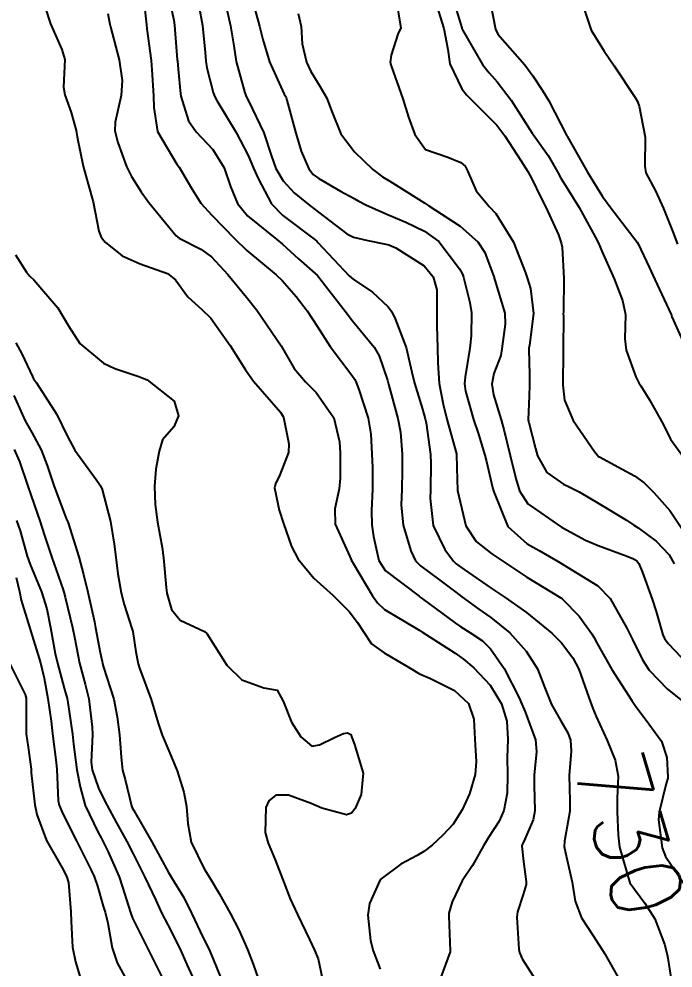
# Model space of a CAD drawing. Header units: metres. Extents: x 298520 to 308411, y 7433745 to 7450750.
# Drawn here: x 305238.8 to 305275.7, y 7436574.7 to 7436628.1 of the extents above; entities that cross this region are included whole.
import ezdxf
from ezdxf.enums import TextEntityAlignment as Align

# ---------------------------------------------------------------- set-up
doc = ezdxf.new("R2010")
doc.units = ezdxf.units.M
doc.header["$LTSCALE"] = 10
for name, color, linetype in [('Cotas', 45, 'Continuous'), ('Curvas de Nivel 1m', 11, 'Continuous'), ('Curvas de Nivel 5m', 15, 'Continuous')]:
    doc.layers.add(name, color=color, linetype=linetype)
doc.styles.add('Style-STANDARD', font='STANDARD.shx')

msp = doc.modelspace()

# ---------------------------------------------------------------- linework, layer by layer
at = {"layer": 'Curvas de Nivel 1m', "flags": 128}
for points, elevation in [([(305247.168, 7436629.797), (305247.55, 7436628.069), (305247.581, 7436627.792), (305247.745, 7436625.839), (305247.748, 7436625.79), (305247.788, 7436625.318), (305247.917, 7436623.93), (305247.939, 7436623.788), (305248.372, 7436622.394), (305248.804, 7436621.774), (305249.738, 7436620.788), (305250.381, 7436619.753), (305250.751, 7436618.711), (305251.129, 7436617.746), (305251.693, 7436617.058), (305253.359, 7436615.723), (305253.67, 7436615.464), (305254.585, 7436614.629), (305255.653, 7436613.69), (305257.21, 7436611.674), (305257.625, 7436611.142), (305258.833, 7436609.652), (305259.114, 7436609.164), (305259.584, 7436607.796), (305259.63, 7436607.64), (305259.645, 7436607.577), (305260.173, 7436605.634), (305260.317, 7436604.861), (305260.412, 7436603.631), (305260.422, 7436602.733), (305260.394, 7436601.631), (305260.356, 7436600.776), (305260.47, 7436599.63), (305260.917, 7436598.177), (305261.18, 7436597.623), (305261.459, 7436597.336), (305262.466, 7436596.591), (305263.437, 7436595.859), (305263.781, 7436595.595), (305264.735, 7436594.889), (305265.421, 7436594.421), (305266.491, 7436593.559), (305267.403, 7436592.534), (305268.04, 7436591.544), (305268.453, 7436590.463), (305268.835, 7436589.535), (305269.354, 7436588.602), (305269.751, 7436587.928), (305269.905, 7436587.522), (305269.949, 7436586.905), (305269.824, 7436585.522), (305269.872, 7436584.094), (305269.872, 7436583.521), (305269.576, 7436581.826), (305269.549, 7436581.526), (305269.618, 7436581.175), (305269.993, 7436579.519), (305270.174, 7436578.458), (305270.527, 7436577.51), (305271.208, 7436576.479), (305271.847, 7436575.493), (305272.689, 7436573.974)], 731), ([(305239.993, 7436629.727), (305240.596, 7436627.872), (305241.239, 7436626.428), (305241.402, 7436625.864), (305241.338, 7436624.303), (305241.41, 7436623.864), (305241.763, 7436622.865), (305242.036, 7436621.857), (305242.102, 7436621.502), (305242.438, 7436619.853), (305242.726, 7436618.837), (305242.995, 7436617.847), (305243.328, 7436616.194), (305243.455, 7436615.842), (305243.67, 7436615.567), (305244.634, 7436614.797), (305245.658, 7436614.351), (305247.2, 7436613.795), (305247.649, 7436613.437), (305248.342, 7436612.481), (305249.129, 7436611.768), (305249.626, 7436611.29), (305250.722, 7436609.749), (305251.589, 7436608.371), (305252.038, 7436607.735), (305253.557, 7436605.991), (305253.736, 7436605.717), (305254.03, 7436604.204), (305254.012, 7436603.713), (305253.52, 7436602.46), (305253.274, 7436601.964), (305253.224, 7436601.723), (305253.494, 7436600.48), (305253.722, 7436599.716), (305254.181, 7436598.42), (305254.561, 7436597.704), (305255.447, 7436596.648), (305256.511, 7436595.679), (305257.424, 7436594.763), (305257.909, 7436594.154), (305258.219, 7436593.658), (305258.694, 7436592.939), (305259.401, 7436592.436), (305260.776, 7436591.626), (305261.387, 7436591.248), (305262.011, 7436590.987), (305263.374, 7436590.317), (305264.164, 7436589.588), (305264.466, 7436588.696), (305264.522, 7436587.582), (305264.592, 7436586.313), (305264.527, 7436585.582), (305264.207, 7436584.491), (305263.81, 7436583.592), (305263.285, 7436582.791), (305262.72, 7436582.164), (305262.103, 7436581.612), (305261.639, 7436581.245), (305261.264, 7436581.025), (305260.351, 7436580.539), (305259.244, 7436579.704), (305259.215, 7436579.678), (305259.186, 7436579.651), (305258.575, 7436578.311), (305258.482, 7436577.657), (305258.626, 7436576.231), (305258.791, 7436575.654), (305259.183, 7436574.614)], 734), ([(305245.838, 7436629.352), (305246.011, 7436627.808), (305246.036, 7436627.592), (305246.267, 7436625.805), (305246.313, 7436625.279), (305246.408, 7436623.804), (305246.421, 7436623.148), (305246.631, 7436621.801), (305247.726, 7436619.962), (305247.856, 7436619.788), (305248.539, 7436618.606), (305249.077, 7436617.769), (305249.693, 7436617.09), (305250.988, 7436615.747), (305251.666, 7436615.092), (305253.312, 7436613.723), (305253.65, 7436613.406), (305254.442, 7436612.509), (305255.072, 7436611.698), (305255.62, 7436610.834), (305256.364, 7436609.682), (305257.587, 7436608.079), (305257.751, 7436607.834), (305257.821, 7436607.666), (305257.968, 7436607.273), (305258.502, 7436605.656), (305258.646, 7436604.755), (305258.709, 7436603.652), (305258.744, 7436602.87), (305258.748, 7436601.651), (305258.693, 7436600.454), (305258.704, 7436599.652), (305258.808, 7436598.982), (305259.112, 7436597.645), (305259.454, 7436597.076), (305261.372, 7436595.621), (305261.433, 7436595.58), (305261.563, 7436595.487), (305263.418, 7436594.117), (305263.726, 7436593.906), (305264.228, 7436593.588), (305264.941, 7436593.11), (305265.404, 7436592.662), (305266.168, 7436591.562), (305267.016, 7436589.905), (305267.173, 7436589.552), (305267.359, 7436589.119), (305267.944, 7436587.544), (305267.992, 7436586.884), (305267.868, 7436585.544), (305267.864, 7436584.988), (305267.891, 7436583.544), (305267.8, 7436583.033), (305267.276, 7436581.819), (305267.19, 7436581.634), (305267.17, 7436581.551), (305267.26, 7436580.682), (305267.411, 7436579.548), (305267.404, 7436579.386), (305267.236, 7436578.821), (305266.926, 7436577.853), (305266.891, 7436577.553), (305266.994, 7436575.754), (305267.034, 7436575.552), (305267.189, 7436575.203), (305268.246, 7436573.539)], 732), ([(305251.842, 7436629.674), (305252.384, 7436627.734), (305252.558, 7436626.986), (305252.934, 7436625.729), (305253.775, 7436623.91), (305253.843, 7436623.789), (305253.875, 7436623.718), (305253.919, 7436623.57), (305254.428, 7436621.71), (305254.725, 7436620.697), (305255.149, 7436619.699), (305255.407, 7436619.382), (305255.717, 7436619.148), (305256.951, 7436618.437), (305257.707, 7436618.033), (305257.94, 7436617.902), (305258.407, 7436617.659), (305259.695, 7436617.095), (305260.624, 7436616.696), (305261.681, 7436616.19), (305262.477, 7436615.612), (305263.658, 7436614.067), (305263.814, 7436613.757), (305263.868, 7436613.597), (305264.224, 7436612.176), (305264.33, 7436611.589), (305264.315, 7436610.295), (305264.228, 7436609.591), (305263.967, 7436607.974), (305263.938, 7436607.595), (305263.996, 7436607.175), (305264.435, 7436605.587), (305264.713, 7436604.75), (305265.088, 7436603.577), (305265.174, 7436603.22), (305265.515, 7436601.757), (305265.565, 7436601.569), (305265.585, 7436601.496), (305266.378, 7436599.561), (305267.473, 7436598.582), (305268.136, 7436598.206), (305269.299, 7436597.532), (305269.461, 7436597.427), (305269.706, 7436597.28), (305271.444, 7436596.216), (305272.143, 7436595.493), (305273.078, 7436593.822), (305273.26, 7436593.482), (305273.41, 7436593.185), (305273.971, 7436592.044), (305274.342, 7436591.466), (305275.377, 7436590.39), (305276.571, 7436589.438)], 728), ([(305260.034, 7436629.445), (305260.345, 7436627.635), (305260.173, 7436627.281), (305259.8, 7436626.103), (305259.749, 7436625.685), (305259.753, 7436625.641), (305259.76, 7436625.608), (305259.792, 7436625.507), (305260.458, 7436623.633), (305260.776, 7436622.612), (305261.133, 7436621.626), (305261.735, 7436620.781), (305262.987, 7436620.35), (305263.727, 7436620.05), (305263.974, 7436619.844), (305264.102, 7436619.594), (305264.586, 7436618.461), (305265.329, 7436617.576), (305265.697, 7436617.175), (305266.701, 7436615.56), (305267.363, 7436613.846), (305267.46, 7436613.552), (305267.644, 7436612.956), (305267.825, 7436611.547), (305267.605, 7436609.759), (305267.563, 7436609.591), (305267.56, 7436609.55), (305267.588, 7436608.091), (305267.602, 7436607.569), (305267.602, 7436607.55), (305267.604, 7436607.529), (305267.573, 7436606.886), (305267.516, 7436605.588), (305267.523, 7436605.55), (305267.552, 7436605.417), (305267.931, 7436603.938), (305268.042, 7436603.542), (305268.579, 7436602.59), (305269.517, 7436601.93), (305269.804, 7436601.805), (305270.388, 7436601.511), (305271.503, 7436600.842), (305273.059, 7436599.914), (305273.485, 7436599.637), (305273.716, 7436599.476), (305274.745, 7436598.73), (305275.468, 7436597.949), (305275.749, 7436597.447)], 726), ([(305263.177, 7436629.607), (305263.781, 7436627.643), (305263.791, 7436627.6), (305263.822, 7436627.525), (305264.954, 7436625.583), (305265.314, 7436625.103), (305265.783, 7436624.594), (305266.559, 7436623.562), (305267.745, 7436621.705), (305267.855, 7436621.548), (305268.648, 7436620.452), (305269.168, 7436619.528), (305269.361, 7436619.167), (305269.714, 7436618.607), (305270.392, 7436617.513), (305271.305, 7436615.877), (305271.485, 7436615.502), (305271.668, 7436615.058), (305272.361, 7436613.493), (305272.848, 7436612.275), (305273, 7436611.486), (305272.966, 7436610.13), (305273.051, 7436609.486), (305273.588, 7436607.983), (305273.76, 7436607.652), (305273.874, 7436607.476), (305274.357, 7436606.683), (305275.058, 7436605.457), (305275.229, 7436605.134), (305275.543, 7436604.478), (305276.305, 7436603.442)], 724), ([(305250.432, 7436629.159), (305250.751, 7436627.751), (305250.927, 7436626.628), (305251.07, 7436625.747), (305251.546, 7436623.971), (305251.636, 7436623.741), (305251.769, 7436623.485), (305252.622, 7436621.731), (305253.052, 7436620.405), (305253.294, 7436619.724), (305253.716, 7436619.016), (305254.336, 7436618.337), (305255.113, 7436617.699), (305255.696, 7436617.257), (305257.307, 7436616.045), (305257.676, 7436615.846), (305258.493, 7436615.658), (305259.492, 7436615.464), (305259.671, 7436615.41), (305260.065, 7436615.24), (305261.659, 7436614.243), (305262.16, 7436613.615), (305262.369, 7436612.89), (305262.377, 7436611.613), (305262.379, 7436610.855), (305262.417, 7436609.612), (305262.427, 7436608.779), (305262.51, 7436607.611), (305262.722, 7436606.452), (305262.936, 7436605.606), (305263.48, 7436603.654), (305263.487, 7436603.6), (305263.519, 7436602.188), (305263.531, 7436601.617), (305263.533, 7436601.6), (305263.536, 7436601.576), (305264.006, 7436599.592), (305264.598, 7436598.707), (305265.467, 7436598.02), (305266.147, 7436597.563), (305267.45, 7436596.705), (305269.357, 7436595.531), (305269.432, 7436595.475), (305270.4, 7436594.493), (305271.113, 7436593.505), (305271.222, 7436593.313), (305271.408, 7436592.967), (305272.235, 7436591.492), (305273.367, 7436589.755), (305273.552, 7436589.477), (305274.319, 7436588.431), (305275.041, 7436587.455), (305275.329, 7436586.549), (305275.393, 7436585.449), (305275.385, 7436585.377), (305275.309, 7436585.082), (305274.9, 7436583.456), (305274.869, 7436583.036), (305275.081, 7436581.453), (305275.266, 7436580.958), (305276.299, 7436579.439)], 729), ([(305265.375, 7436629.113), (305265.672, 7436627.572), (305265.819, 7436627.282), (305267.328, 7436625.555), (305267.787, 7436624.927), (305268.338, 7436624.101), (305268.688, 7436623.536), (305269.673, 7436621.592), (305269.724, 7436621.52), (305269.743, 7436621.491), (305270.866, 7436619.509), (305271.709, 7436618.144), (305272.174, 7436617.495), (305273.674, 7436615.565), (305273.725, 7436615.479), (305274.339, 7436614.15), (305274.665, 7436613.465), (305275.583, 7436611.491), (305275.598, 7436611.45), (305275.603, 7436611.43), (305275.622, 7436611.355), (305276.491, 7436609.441)], 723), ([(305243.829, 7436628.445), (305243.918, 7436627.933), (305243.932, 7436627.838), (305243.971, 7436627.687), (305244.459, 7436625.83), (305244.627, 7436624.673), (305244.579, 7436623.828), (305244.243, 7436622.318), (305244.216, 7436621.833), (305244.395, 7436621.179), (305244.886, 7436619.823), (305245.156, 7436619.257), (305245.709, 7436618.402), (305246.146, 7436617.806), (305247.675, 7436615.924), (305247.853, 7436615.787), (305249.068, 7436615.17), (305249.663, 7436614.737), (305250.585, 7436613.751), (305251.64, 7436612.474), (305252.231, 7436611.734), (305253.603, 7436609.72), (305254.337, 7436608.455), (305254.967, 7436607.699), (305255.574, 7436607.1), (305256.567, 7436605.68), (305256.888, 7436604.327), (305256.918, 7436603.676), (305256.928, 7436602.267), (305256.865, 7436601.676), (305256.626, 7436600.548), (305256.648, 7436599.678), (305257.465, 7436597.862), (305257.523, 7436597.729), (305257.552, 7436597.669), (305257.671, 7436597.455), (305258.754, 7436595.65), (305259.031, 7436595.248), (305259.425, 7436594.887), (305261.231, 7436593.805), (305261.414, 7436593.692), (305261.53, 7436593.619), (305263.401, 7436592.417), (305263.879, 7436592.074), (305264.465, 7436591.584), (305265.379, 7436590.609), (305266.014, 7436589.563), (305266.318, 7436588.595), (305266.379, 7436587.56), (305266.34, 7436586.547), (305266.354, 7436585.56), (305266.335, 7436584.527), (305266.152, 7436583.561), (305265.894, 7436582.957), (305265.277, 7436582.027), (305265.006, 7436581.574), (305264.388, 7436580.451), (305263.804, 7436579.592), (305263.231, 7436578.405), (305263.057, 7436577.769), (305263.041, 7436577.602), (305263.134, 7436575.66), (305263.129, 7436575.601), (305262.606, 7436574.178)], 733), ([(305254.563, 7436628.442), (305254.735, 7436627.706), (305254.78, 7436626.733), (305255.02, 7436625.702), (305255.269, 7436625.179), (305255.78, 7436624.355), (305256.182, 7436623.686), (305256.426, 7436623.02), (305256.96, 7436621.678), (305257.733, 7436620.662), (305258.235, 7436620.169), (305258.77, 7436619.654), (305259.318, 7436619.245), (305259.717, 7436619), (305261.337, 7436617.993), (305261.704, 7436617.755), (305261.919, 7436617.618), (305263.686, 7436616.468), (305264.69, 7436615.585), (305265.071, 7436614.983), (305265.6, 7436613.571), (305265.613, 7436613.531), (305265.651, 7436613.433), (305266.209, 7436611.564), (305266.223, 7436610.958), (305266.04, 7436609.566), (305265.973, 7436609.193), (305265.589, 7436608.171), (305265.477, 7436607.572), (305265.574, 7436606.961), (305265.999, 7436605.566), (305266.163, 7436604.948), (305266.514, 7436603.56), (305266.824, 7436602.253), (305267.038, 7436601.555), (305267.502, 7436600.832), (305269.392, 7436599.521), (305269.456, 7436599.493), (305269.482, 7436599.476), (305270.756, 7436598.791), (305271.473, 7436598.49), (305273.045, 7436597.907), (305273.466, 7436597.739), (305273.627, 7436597.64), (305273.755, 7436597.476), (305273.959, 7436596.969), (305274.507, 7436595.464), (305274.733, 7436594.767), (305275.12, 7436593.454), (305275.206, 7436593.249), (305275.408, 7436592.962), (305276.867, 7436591.435)], 727), ([(305270.705, 7436628.641), (305271.064, 7436627.508), (305271.805, 7436626.327), (305272.37, 7436625.494), (305273.547, 7436623.711), (305273.677, 7436623.481), (305273.769, 7436623.223), (305274.117, 7436621.474), (305274.094, 7436619.842), (305274.162, 7436619.473), (305274.7, 7436618.452), (305275.143, 7436617.458), (305275.683, 7436616.151), (305275.941, 7436615.447)], 722), ([(305238.646, 7436609.894), (305238.983, 7436609.275), (305239.584, 7436608.004), (305239.646, 7436607.879), (305239.809, 7436607.648), (305240.947, 7436605.866), (305241.541, 7436604.651), (305241.965, 7436603.856), (305243.168, 7436602.192), (305243.423, 7436601.841), (305243.51, 7436601.644), (305243.987, 7436599.832), (305244.194, 7436598.553), (305244.27, 7436597.828), (305244.385, 7436596.89), (305244.575, 7436595.823), (305244.756, 7436595.15), (305245.188, 7436593.813), (305245.23, 7436593.632), (305245.4, 7436592.494), (305245.54, 7436591.809), (305245.621, 7436591.577), (305246.279, 7436589.801), (305246.665, 7436588.482), (305246.89, 7436587.795), (305247.328, 7436586.777), (305247.744, 7436585.784), (305248.11, 7436584.587), (305248.27, 7436583.775), (305248.335, 7436582.826), (305248.517, 7436581.771), (305249.251, 7436580.268), (305249.577, 7436579.757), (305250.113, 7436578.873), (305250.747, 7436577.745), (305251.209, 7436576.832), (305251.694, 7436575.735), (305252.014, 7436574.903), (305252.426, 7436573.727)], 736), ([(305238.536, 7436606.928), (305238.997, 7436605.888), (305239.177, 7436605.513), (305239.543, 7436604.85), (305240.065, 7436603.875), (305240.402, 7436602.994), (305240.782, 7436601.867), (305241.485, 7436600.012), (305241.546, 7436599.859), (305241.588, 7436599.753), (305242.187, 7436597.853), (305242.458, 7436596.84), (305242.706, 7436595.847), (305243.076, 7436594.184), (305243.14, 7436593.843), (305243.399, 7436592.454), (305243.51, 7436591.954), (305243.533, 7436591.838), (305243.593, 7436591.634), (305244.165, 7436589.828), (305244.359, 7436588.831), (305244.489, 7436587.823), (305244.585, 7436586.56), (305244.664, 7436585.82), (305244.8, 7436585.31), (305245.157, 7436583.812), (305245.197, 7436583.716), (305245.29, 7436583.556), (305246.314, 7436581.8), (305247.247, 7436580.066), (305247.408, 7436579.788), (305248.108, 7436578.653), (305248.536, 7436577.77), (305249.202, 7436576.382), (305249.514, 7436575.757), (305249.762, 7436575.179), (305250.344, 7436573.748)], 737), ([(305238.553, 7436603.895), (305238.842, 7436603.207), (305239.297, 7436601.883), (305239.504, 7436601.285), (305239.994, 7436599.875), (305240.245, 7436599.103), (305240.644, 7436597.868), (305241.308, 7436595.988), (305241.349, 7436595.861), (305241.43, 7436595.573), (305241.838, 7436593.856), (305241.941, 7436593.322), (305242.223, 7436591.852), (305242.551, 7436590.673), (305242.751, 7436589.846), (305242.946, 7436588.245), (305242.956, 7436587.844), (305242.892, 7436586.272), (305242.946, 7436585.844), (305243.303, 7436584.823), (305243.626, 7436584.165), (305243.793, 7436583.832), (305244.319, 7436582.86), (305244.901, 7436581.816), (305245.263, 7436581.116), (305245.912, 7436579.803), (305246.529, 7436578.497), (305246.858, 7436577.794), (305247.213, 7436577.121), (305247.887, 7436575.78), (305248.285, 7436574.875), (305248.792, 7436573.766)], 738), ([(305238.674, 7436599.892), (305238.891, 7436599.302), (305239.289, 7436597.883), (305239.456, 7436597.409), (305240.092, 7436595.873), (305240.381, 7436594.913), (305240.591, 7436593.868), (305240.862, 7436592.402), (305240.987, 7436591.864), (305241.372, 7436590.455), (305241.532, 7436589.858), (305241.58, 7436589.638), (305241.845, 7436587.855), (305241.894, 7436587.295), (305242.075, 7436585.852), (305242.262, 7436584.892), (305242.544, 7436583.847), (305243.278, 7436582.313), (305243.455, 7436582.017), (305243.552, 7436581.836), (305243.828, 7436581.268), (305244.46, 7436579.822), (305244.663, 7436579.244), (305245.097, 7436577.812), (305245.218, 7436577.497), (305246.058, 7436575.801), (305246.961, 7436574.006)], 739), ([(305238.262, 7436591.897), (305239.16, 7436590.089), (305239.217, 7436589.882), (305239.219, 7436589.74), (305239.228, 7436587.882), (305239.332, 7436587.132), (305239.498, 7436585.878), (305239.513, 7436585.676), (305239.706, 7436583.876), (305239.826, 7436583.336), (305240.377, 7436581.869), (305241.25, 7436580.336), (305241.5, 7436579.857), (305241.604, 7436579.492), (305241.739, 7436577.855), (305241.762, 7436577.307), (305241.843, 7436575.853), (305242, 7436575.036), (305242.354, 7436573.848)], 741)]:
    msp.add_lwpolyline(points, dxfattribs=dict(at, elevation=elevation))
at = {"layer": 'Curvas de Nivel 5m', "flags": 128}
for points, elevation in [([(305248.952, 7436628.891), (305249.161, 7436627.77), (305249.312, 7436626.256), (305249.346, 7436625.767), (305249.406, 7436625.382), (305249.775, 7436624.003), (305249.864, 7436623.759), (305249.976, 7436623.552), (305251.061, 7436621.747), (305251.73, 7436620.443), (305252.045, 7436619.737), (305252.304, 7436619.147), (305253.056, 7436617.726), (305253.693, 7436617.076), (305255.516, 7436615.692), (305255.602, 7436615.62), (305255.672, 7436615.553), (305257.441, 7436613.672), (305257.651, 7436613.49), (305258.748, 7436612.758), (305259.636, 7436611.927), (305259.832, 7436611.638), (305260.02, 7436611.244), (305260.639, 7436609.63), (305260.961, 7436608.254), (305261.11, 7436607.625), (305261.561, 7436606.165), (305261.724, 7436605.618), (305261.773, 7436605.396), (305262.017, 7436603.615), (305262.039, 7436603.104), (305262.008, 7436601.615), (305261.994, 7436601.127), (305262.162, 7436599.613), (305262.826, 7436598.25), (305263.31, 7436597.602), (305263.461, 7436597.458), (305263.916, 7436597.133), (305265.441, 7436596.086), (305266.217, 7436595.562), (305267.424, 7436594.705), (305268.856, 7436593.536), (305269.408, 7436592.991), (305270.04, 7436592.161), (305270.371, 7436591.515), (305270.947, 7436589.929), (305271.084, 7436589.504), (305271.159, 7436589.301), (305271.356, 7436588.844), (305271.966, 7436587.494), (305272.419, 7436586.397), (305272.59, 7436585.487), (305272.543, 7436584.245), (305272.543, 7436583.487), (305272.596, 7436582.17), (305272.678, 7436581.486), (305273.243, 7436579.48), (305274.094, 7436578.33), (305274.656, 7436577.459), (305275.202, 7436576.023), (305275.349, 7436575.448), (305275.395, 7436575.244), (305275.678, 7436573.445)], 730), ([(305262.288, 7436629.166), (305262.768, 7436627.611), (305263.001, 7436626.412), (305263.106, 7436625.607), (305263.779, 7436624.205), (305264.046, 7436623.867), (305264.329, 7436623.592), (305265.752, 7436622.165), (305266.201, 7436621.565), (305267.11, 7436620.175), (305267.499, 7436619.552), (305267.719, 7436619.132), (305268.241, 7436618.074), (305268.509, 7436617.538), (305269.225, 7436615.981), (305269.385, 7436615.524), (305269.431, 7436615.284), (305269.528, 7436613.522), (305269.504, 7436611.643), (305269.501, 7436611.522), (305269.504, 7436611.404), (305269.503, 7436609.521), (305269.502, 7436609.422), (305269.468, 7436607.522), (305269.57, 7436606.664), (305270.056, 7436605.515), (305271.264, 7436603.775), (305271.477, 7436603.501), (305271.516, 7436603.484), (305271.533, 7436603.472), (305272.82, 7436602.781), (305273.522, 7436602.405), (305274.065, 7436602.018), (305274.61, 7436601.464), (305275.498, 7436600.458), (305276.181, 7436599.443)], 725), ([(305238.62, 7436614.853), (305239.245, 7436613.886), (305239.426, 7436613.659), (305239.649, 7436613.441), (305241.018, 7436611.866), (305241.618, 7436610.849), (305242.244, 7436609.854), (305243.592, 7436608.745), (305244.218, 7436608.459), (305245.585, 7436607.997), (305246.043, 7436607.805), (305247.565, 7436606.617), (305247.804, 7436605.786), (305247.547, 7436605.167), (305246.901, 7436604.435), (305246.726, 7436603.798), (305246.542, 7436602.781), (305246.465, 7436601.8), (305246.501, 7436600.797), (305246.636, 7436599.798), (305246.888, 7436598.376), (305246.964, 7436597.795), (305247.113, 7436596.118), (305247.16, 7436595.793), (305247.424, 7436594.875), (305247.908, 7436594.273), (305249.003, 7436593.766), (305249.286, 7436593.636), (305249.411, 7436593.521), (305250.527, 7436591.749), (305251.38, 7436590.909), (305252.63, 7436590.471), (305253.372, 7436590.326), (305253.715, 7436589.715), (305254.179, 7436588.535), (305254.7, 7436587.7), (305255.335, 7436587.177), (305255.763, 7436587.26), (305256.608, 7436587.677), (305257.121, 7436587.897), (305257.346, 7436587.937), (305257.524, 7436587.846), (305257.586, 7436587.666), (305257.728, 7436587.273), (305258.224, 7436585.656), (305258.104, 7436584.461), (305257.775, 7436583.665), (305257.556, 7436583.402), (305257.289, 7436583.309), (305255.893, 7436583.684), (305255.296, 7436583.952), (305254.014, 7436584.423), (305253.3, 7436584.429), (305252.912, 7436584.109), (305252.743, 7436583.725), (305252.688, 7436582.317), (305252.87, 7436581.724), (305253.259, 7436580.787), (305253.665, 7436579.714), (305254.114, 7436578.589), (305254.521, 7436577.701), (305255.202, 7436576.291), (305255.486, 7436575.687), (305255.676, 7436575.198), (305256.01, 7436573.682)], 735), ([(305238.663, 7436596.674), (305238.846, 7436595.889), (305238.945, 7436595.405), (305239.413, 7436593.88), (305240.026, 7436591.874), (305240.236, 7436591.016), (305240.444, 7436589.869), (305240.626, 7436588.591), (305240.712, 7436587.866), (305240.921, 7436586.262), (305240.963, 7436585.864), (305241.038, 7436584.12), (305241.085, 7436583.862), (305241.288, 7436583.374), (305242.057, 7436581.852), (305242.891, 7436580.201), (305243.052, 7436579.842), (305243.237, 7436579.298), (305243.564, 7436578.172), (305243.669, 7436577.833), (305243.831, 7436577.214), (305244.078, 7436575.827), (305244.347, 7436574.985), (305245, 7436573.813)], 740)]:
    msp.add_lwpolyline(points, dxfattribs=dict(at, elevation=elevation))

# ---------------------------------------------------------------- texts
at = {"layer": 'Cotas', "style": 'Style-STANDARD'}
msp.add_text('730', height=4, rotation=286.5593, dxfattribs=at).set_placement((305273.247, 7436582.211, 730), align=Align.MIDDLE_CENTER)

doc.saveas('drawing.dxf')
